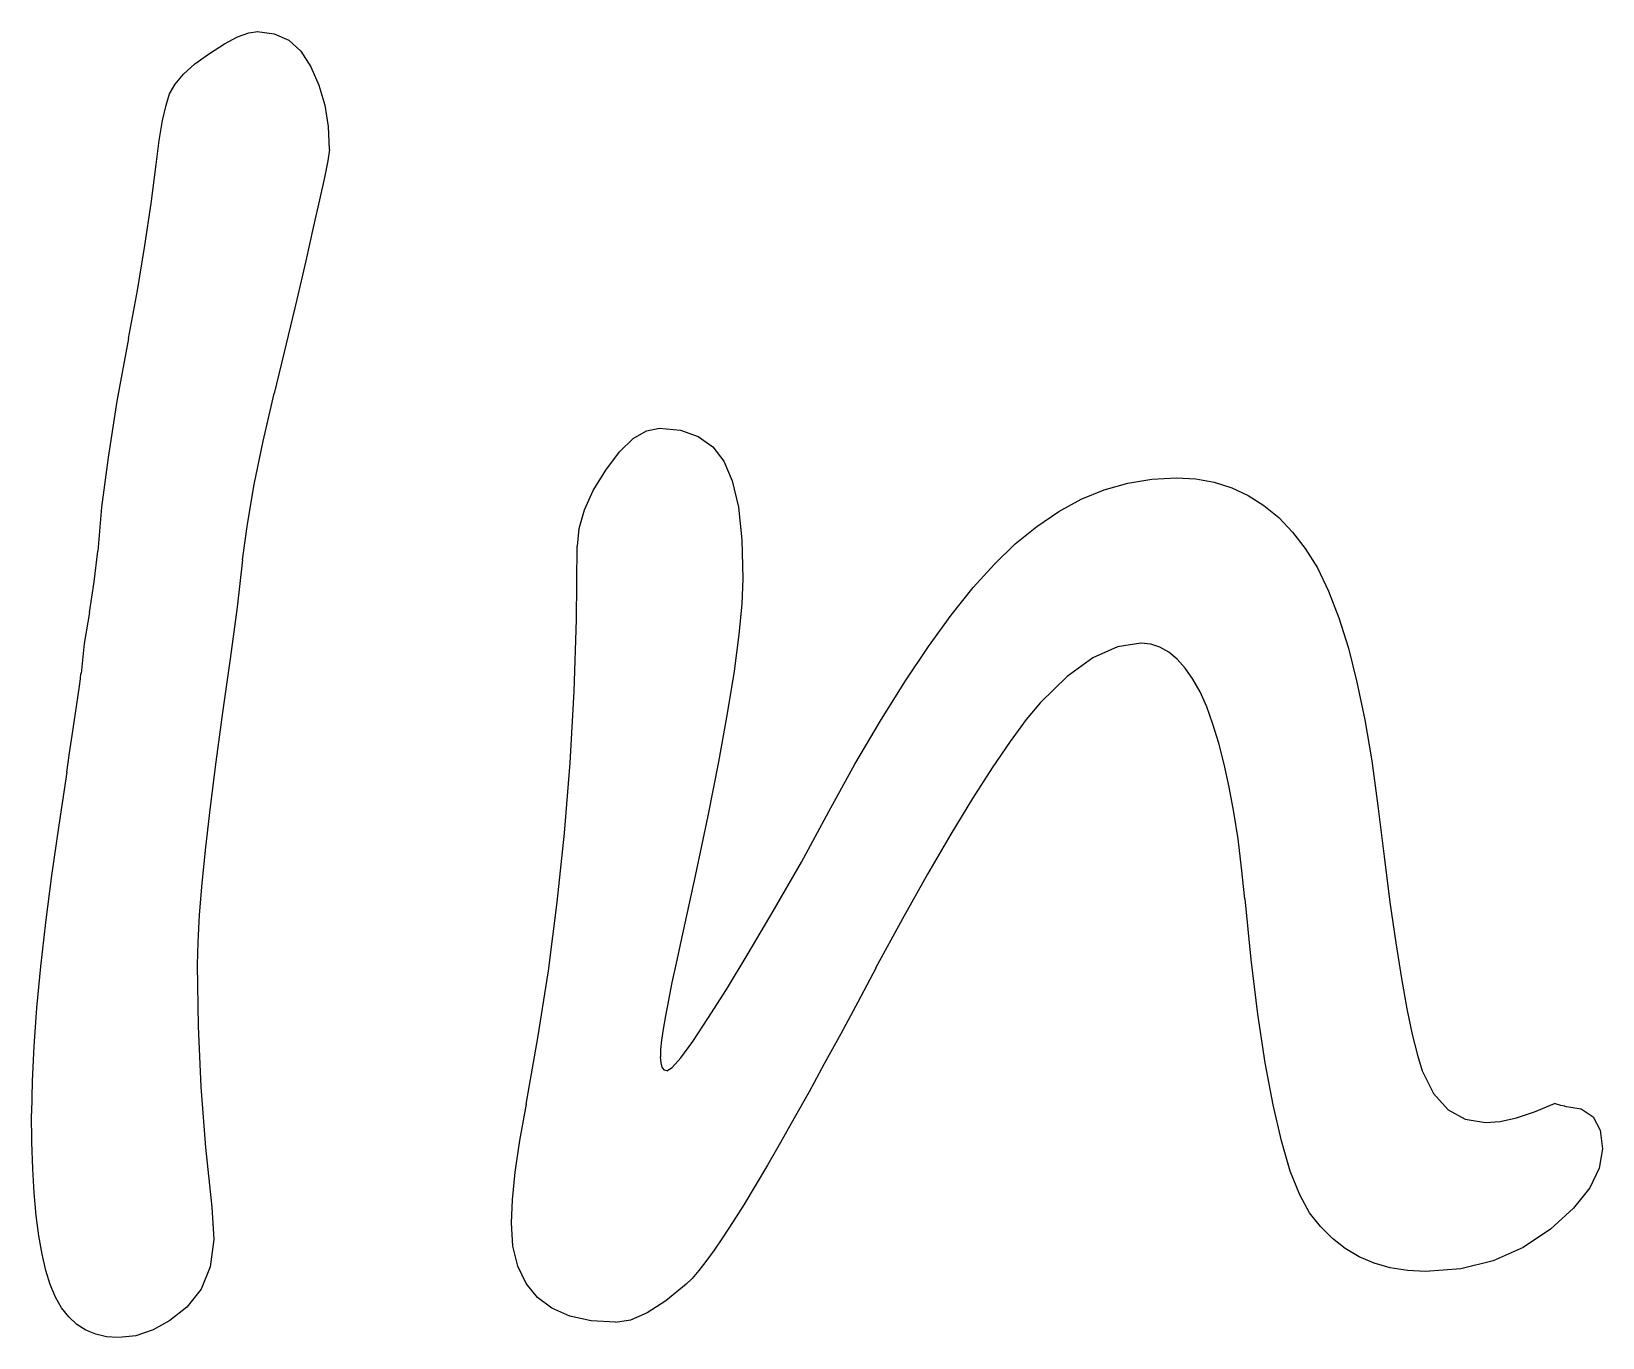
# Model space of a CAD drawing. Extents: x -1 to 112, y -121 to 138.
# Drawn here: x 106.289 to 108.855, y -23.513 to -21.379 of the extents above; entities that cross this region are included whole.
import ezdxf

# ---------------------------------------------------------------- set-up
doc = ezdxf.new("R2010")
doc.units = 0

msp = doc.modelspace()

# ---------------------------------------------------------------- linework, layer by layer
for p, q in [((106.604337, -21.399464), (106.62587, -21.388062)), ((106.62587, -21.388062), (106.644017, -21.381317)), ((106.644017, -21.381317), (106.658777, -21.379341)), ((106.658, -21.3792), (106.685432, -21.38301)), ((106.685432, -21.38301), (106.709477, -21.393565)), ((106.709477, -21.393565), (106.729318, -21.411712)), ((106.556246, -21.432371), (106.579868, -21.415071)), ((106.579868, -21.415071), (106.604337, -21.399464)), ((106.729318, -21.411712), (106.745771, -21.437027)), ((106.523762, -21.465278), (106.537676, -21.449248)), ((106.537676, -21.449248), (106.556246, -21.432371)), ((106.745771, -21.437027), (106.758838, -21.466985)), ((106.5149, -21.480885), (106.523762, -21.465278)), ((106.758838, -21.466985), (106.768123, -21.499475)), ((106.503527, -21.52477), (106.509002, -21.499455)), ((106.509002, -21.499455), (106.5149, -21.480885)), ((106.768123, -21.499475), (106.773598, -21.534496)), ((106.498052, -21.55726), (106.503527, -21.52477)), ((106.773598, -21.534496), (106.775291, -21.572048)), ((106.493, -21.5965), (106.498052, -21.55726)), ((106.776, -21.572), (106.773037, -21.59057)), ((106.484689, -21.660225), (106.492704, -21.596511)), ((106.773037, -21.59057), (106.767562, -21.618002)), ((106.767562, -21.618002), (106.759546, -21.654287)), ((106.759546, -21.654287), (106.749415, -21.699437)), ((106.474557, -21.729), (106.484689, -21.660225)), ((106.749415, -21.699437), (106.737194, -21.753867)), ((106.462337, -21.802417), (106.474557, -21.729)), ((106.737194, -21.753867), (106.722434, -21.817158)), ((106.448, -21.8809), (106.462337, -21.802417)), ((106.722434, -21.817158), (106.705134, -21.889311)), ((106.429214, -21.983051), (106.448207, -21.880943)), ((106.705134, -21.889311), (106.685717, -21.970743)), ((106.414877, -22.075035), (106.429214, -21.983051)), ((106.685, -21.9708), (106.667276, -22.048439)), ((107.272129, -22.044161), (107.293663, -22.031489)), ((107.293663, -22.031489), (107.314745, -22.027284)), ((107.315, -22.0273), (107.349177, -22.030687)), ((107.349177, -22.030687), (107.378291, -22.040818)), ((106.667276, -22.048439), (106.652516, -22.119325)), ((107.227002, -22.095649), (107.249777, -22.065694)), ((107.249777, -22.065694), (107.272129, -22.044161)), ((107.378291, -22.040818), (107.401913, -22.057695)), ((107.401913, -22.057695), (107.42006, -22.081317)), ((106.404322, -22.156468), (106.414877, -22.075035)), ((107.42006, -22.081317), (107.433578, -22.113386)), ((107.206739, -22.128982), (107.227002, -22.095649)), ((107.433578, -22.113386), (107.44371, -22.156422)), ((108.079911, -22.117208), (108.119151, -22.110463)), ((108.119151, -22.110463), (108.159235, -22.108488)), ((108.159, -22.1083), (108.190646, -22.109993)), ((108.190646, -22.109993), (108.220604, -22.115468)), ((108.220604, -22.115468), (108.249297, -22.124754)), ((106.652516, -22.119325), (106.641538, -22.183881)), ((107.192402, -22.160628), (107.206739, -22.128982)), ((108.003539, -22.14337), (108.041092, -22.128187)), ((108.041092, -22.128187), (108.079911, -22.117208)), ((108.249297, -22.124754), (108.276306, -22.137002)), ((108.276306, -22.137002), (108.302044, -22.153455)), ((106.398, -22.2282), (106.404322, -22.156468)), ((107.183963, -22.191009), (107.192402, -22.160628)), ((107.44371, -22.156422), (107.449185, -22.209587)), ((107.930966, -22.187679), (107.966831, -22.163211)), ((107.966831, -22.163211), (108.003539, -22.14337)), ((108.302044, -22.153455), (108.32609, -22.173296)), ((106.641538, -22.183881), (106.633523, -22.242109)), ((107.181, -22.2197), (107.183963, -22.191009)), ((107.895945, -22.21637), (107.930966, -22.187679)), ((108.32609, -22.173296), (108.348442, -22.196918)), ((107.179268, -22.339518), (107.180397, -22.219687)), ((107.449185, -22.209587), (107.451161, -22.273302)), ((107.861768, -22.249282), (107.895945, -22.21637)), ((108.348442, -22.196918), (108.369524, -22.223926)), ((106.391592, -22.277987), (106.39749, -22.2282)), ((106.634, -22.2421), (106.625138, -22.319736)), ((108.369524, -22.223926), (108.389364, -22.255569)), ((107.82717, -22.287679), (107.861768, -22.249282)), ((108.389364, -22.255569), (108.407511, -22.293545)), ((106.384, -22.3282), (106.391592, -22.277987)), ((107.451, -22.2733), (107.449307, -22.314228)), ((107.791305, -22.332405), (107.82717, -22.287679)), ((108.407511, -22.293545), (108.424388, -22.337004)), ((106.625138, -22.319736), (106.613736, -22.403703)), ((107.449307, -22.314228), (107.44465, -22.364438)), ((106.376052, -22.378731), (106.38449, -22.3281)), ((107.175486, -22.457241), (107.179268, -22.339518)), ((107.754173, -22.38388), (107.791305, -22.332405)), ((108.424388, -22.337004), (108.439994, -22.38637)), ((107.44465, -22.364438), (107.436635, -22.423933)), ((106.371, -22.4281), (106.376052, -22.378731)), ((107.715777, -22.441264), (107.754173, -22.38388)), ((108.062604, -22.384298), (108.02252, -22.402445)), ((108.101, -22.3784), (108.062604, -22.384298)), ((108.117415, -22.380032), (108.101385, -22.378338)), ((108.132175, -22.384688), (108.117415, -22.380032)), ((108.146935, -22.393127), (108.132175, -22.384688)), ((108.160425, -22.404528), (108.146935, -22.393127)), ((108.439994, -22.38637), (108.453908, -22.442067)), ((106.614, -22.4037), (106.601328, -22.491465)), ((107.436635, -22.423933), (107.425657, -22.493131)), ((108.02252, -22.402445), (107.980748, -22.432824)), ((108.173521, -22.419289), (108.160425, -22.404528)), ((108.185769, -22.437012), (108.173521, -22.419289)), ((106.36557, -22.463573), (106.367546, -22.448389)), ((106.367546, -22.448389), (106.369239, -22.436564)), ((106.369239, -22.436564), (106.370086, -22.428126)), ((107.675693, -22.505399), (107.715777, -22.441264)), ((107.980748, -22.432824), (107.937289, -22.475439)), ((108.197594, -22.458122), (108.185769, -22.437012)), ((108.453908, -22.442067), (108.46658, -22.50367)), ((106.36303, -22.48172), (106.36557, -22.463573)), ((107.168741, -22.573694), (107.175486, -22.457241)), ((107.937289, -22.475439), (107.913667, -22.503295)), ((108.208572, -22.482591), (108.197594, -22.458122)), ((106.359644, -22.503648), (106.36303, -22.48172)), ((106.601328, -22.491465), (106.59035, -22.572054)), ((107.425657, -22.493131), (107.41132, -22.572032)), ((108.218704, -22.510446), (108.208572, -22.482591)), ((106.355862, -22.528964), (106.359644, -22.503648)), ((107.633921, -22.575864), (107.675693, -22.505399)), ((107.913667, -22.503295), (107.887505, -22.538736)), ((108.228413, -22.541671), (108.218704, -22.510446)), ((108.46658, -22.50367), (108.477982, -22.57076)), ((106.351628, -22.557234), (106.355862, -22.528964)), ((107.887505, -22.538736), (107.85797, -22.581775)), ((108.237274, -22.575848), (108.228413, -22.541671)), ((106.347, -22.5893), (106.351628, -22.557234)), ((106.59035, -22.572054), (106.581065, -22.645474)), ((107.159879, -22.688462), (107.168741, -22.573694)), ((107.41132, -22.572032), (107.394019, -22.660641)), ((107.591303, -22.65308), (107.633921, -22.575864)), ((108.24529, -22.613401), (108.237274, -22.575848)), ((108.477982, -22.57076), (108.488113, -22.644177)), ((106.334309, -22.675815), (106.347799, -22.589317)), ((107.85797, -22.581775), (107.825901, -22.631985)), ((108.252881, -22.654329), (108.24529, -22.613401)), ((106.581065, -22.645474), (106.573473, -22.711717)), ((107.547, -22.7362), (107.591303, -22.65308)), ((107.825901, -22.631985), (107.79046, -22.690213)), ((108.259626, -22.698211), (108.252881, -22.654329)), ((108.488, -22.6442), (108.498132, -22.7269)), ((106.322484, -22.757671), (106.334309, -22.675815)), ((107.394019, -22.660641), (107.373333, -22.75853)), ((107.148054, -22.801543), (107.159879, -22.688462)), ((107.79046, -22.690213), (107.752484, -22.755615)), ((108.265525, -22.745469), (108.259626, -22.698211)), ((106.573473, -22.711717), (106.567574, -22.770369)), ((108.498132, -22.7269), (108.50784, -22.801584)), ((106.312775, -22.834464), (106.322484, -22.757671)), ((107.373333, -22.75853), (107.349711, -22.865704)), ((107.500414, -22.815952), (107.546826, -22.736205)), ((107.752484, -22.755615), (107.711556, -22.828609)), ((108.271, -22.7961), (108.265525, -22.745469)), ((106.567574, -22.770369), (106.563369, -22.822266)), ((107.133717, -22.913357), (107.148054, -22.801543)), ((108.281204, -22.895242), (108.271072, -22.796083)), ((108.50784, -22.801584), (108.517125, -22.86783)), ((106.304337, -22.906617), (106.312775, -22.834464)), ((106.563369, -22.822266), (106.560829, -22.86657)), ((107.459483, -22.88515), (107.500414, -22.815952)), ((107.711556, -22.828609), (107.667674, -22.9092)), ((106.560829, -22.86657), (106.559983, -22.903701)), ((107.35, -22.8657), (107.341985, -22.901144)), ((107.424042, -22.943802), (107.459483, -22.88515)), ((108.517125, -22.86783), (108.52641, -22.926055)), ((106.298015, -22.974127), (106.304337, -22.906617)), ((106.56, -22.9037), (106.561693, -23.00412)), ((107.341985, -22.901144), (107.33524, -22.93279)), ((107.668, -22.9092), (107.638886, -22.964476)), ((108.292183, -22.984269), (108.281204, -22.895242)), ((107.116417, -23.023062), (107.133717, -22.913357)), ((107.33524, -22.93279), (107.329341, -22.961481)), ((108.52641, -22.926055), (108.535272, -22.975845)), ((107.329341, -22.961481), (107.324713, -22.986796)), ((107.393661, -22.99148), (107.424042, -22.943802)), ((106.29381, -23.036574), (106.298015, -22.974127)), ((107.324713, -22.986796), (107.320903, -23.008753)), ((107.638886, -22.964476), (107.611031, -23.016374)), ((108.304008, -23.063596), (108.292183, -22.984269)), ((108.535272, -22.975845), (108.544134, -23.017616)), ((106.561693, -23.00412), (106.565898, -23.103276)), ((107.320903, -23.008753), (107.318363, -23.0269)), ((107.369192, -23.029033), (107.393661, -22.99148)), ((106.290847, -23.093958), (106.29381, -23.036574)), ((107.097, -23.1315), (107.116417, -23.023062)), ((107.318363, -23.0269), (107.31667, -23.042083)), ((107.349775, -23.055618), (107.369192, -23.029033)), ((107.611031, -23.016374), (107.584022, -23.06532)), ((108.544134, -23.017616), (108.552572, -23.051373)), ((107.316, -23.0539), (107.316847, -23.064032)), ((107.31667, -23.042083), (107.316387, -23.053908)), ((107.316847, -23.064032), (107.318822, -23.070777)), ((107.335438, -23.071225), (107.349775, -23.055618)), ((107.584022, -23.06532), (107.55913, -23.11131)), ((108.317075, -23.13237), (108.304008, -23.063596)), ((108.552572, -23.051373), (108.560588, -23.076688)), ((107.318822, -23.070777), (107.322209, -23.075405)), ((107.322209, -23.075405), (107.327261, -23.076534)), ((107.327, -23.0767), (107.335438, -23.071225)), ((108.560588, -23.076688), (108.579158, -23.11382)), ((106.29, -23.1467), (106.290847, -23.093958)), ((106.565898, -23.103276), (106.57349, -23.202011)), ((107.55913, -23.11131), (107.535085, -23.154349)), ((108.579158, -23.11382), (108.60278, -23.140405)), ((107.086914, -23.1906), (107.097469, -23.131528)), ((108.330565, -23.191442), (108.317075, -23.13237)), ((108.60278, -23.140405), (108.630635, -23.156012)), ((108.743745, -23.143918), (108.776234, -23.130004)), ((108.776, -23.1298), (108.786132, -23.133187)), ((108.786132, -23.133187), (108.7933, -23.134316)), ((108.793, -23.1345), (108.820009, -23.138705)), ((108.820009, -23.138705), (108.839426, -23.1518)), ((106.289776, -23.193234), (106.289212, -23.146819)), ((107.535085, -23.154349), (107.51231, -23.19401)), ((108.630635, -23.156012), (108.663545, -23.161488)), ((108.664, -23.1615), (108.687622, -23.159524)), ((108.687622, -23.159524), (108.714631, -23.153626)), ((108.714631, -23.153626), (108.743745, -23.143918)), ((108.839426, -23.1518), (108.850827, -23.173729)), ((106.29147, -23.236693), (106.289776, -23.193234)), ((107.079322, -23.242498), (107.086914, -23.1906)), ((107.51231, -23.19401), (107.491227, -23.231142)), ((108.344902, -23.240808), (108.330565, -23.191442)), ((108.850827, -23.173729), (108.854637, -23.204531)), ((106.57349, -23.202011), (106.584045, -23.29948)), ((108.855, -23.2045), (108.849525, -23.235722)), ((106.293445, -23.276357), (106.29147, -23.236693)), ((107.074693, -23.287647), (107.079322, -23.242498)), ((107.491227, -23.231142), (107.470964, -23.264896)), ((108.360509, -23.279628), (108.344902, -23.240808)), ((108.849525, -23.235722), (108.833918, -23.267791)), ((107.470964, -23.264896), (107.452394, -23.295697)), ((108.833918, -23.267791), (108.807333, -23.301124)), ((106.296832, -23.313065), (106.293445, -23.276357)), ((107.073, -23.3252), (107.074693, -23.287647)), ((107.452394, -23.295697), (107.435094, -23.323129)), ((108.376539, -23.308742), (108.360509, -23.279628)), ((106.30146, -23.346398), (106.296832, -23.313065)), ((106.584, -23.2995), (106.586963, -23.352242)), ((108.394262, -23.331094), (108.376539, -23.308742)), ((108.807333, -23.301124), (108.770201, -23.335301)), ((106.306512, -23.376356), (106.30146, -23.346398)), ((107.075504, -23.363115), (107.072964, -23.325142)), ((107.419063, -23.348021), (107.404303, -23.369527)), ((107.435094, -23.323129), (107.419063, -23.348021)), ((108.413679, -23.350511), (108.394262, -23.331094)), ((108.770201, -23.335301), (108.725474, -23.36568)), ((106.586963, -23.352242), (106.581065, -23.396968)), ((107.083519, -23.396027), (107.075504, -23.363115)), ((107.404303, -23.369527), (107.390785, -23.388097)), ((108.434789, -23.366964), (108.413679, -23.350511)), ((108.457565, -23.380455), (108.434789, -23.366964)), ((108.725474, -23.36568), (108.676531, -23.387213)), ((106.312834, -23.402942), (106.306512, -23.376356)), ((106.581065, -23.396968), (106.566305, -23.433677)), ((107.097009, -23.424298), (107.083519, -23.396027)), ((107.390785, -23.388097), (107.37896, -23.40328)), ((108.482033, -23.39101), (108.457565, -23.380455)), ((108.508195, -23.398602), (108.482033, -23.39101)), ((108.536466, -23.402807), (108.508195, -23.398602)), ((108.676531, -23.387213), (108.623366, -23.40028)), ((106.320002, -23.42614), (106.312834, -23.402942)), ((107.115579, -23.447073), (107.097009, -23.424298)), ((107.358696, -23.425237), (107.325363, -23.452669)), ((107.367981, -23.415952), (107.358696, -23.425237)), ((107.37896, -23.40328), (107.367981, -23.415952)), ((108.566, -23.4045), (108.536466, -23.402807)), ((108.623366, -23.40028), (108.565559, -23.404485)), ((106.328441, -23.446404), (106.320002, -23.42614)), ((106.338572, -23.464127), (106.328441, -23.446404)), ((106.566305, -23.433677), (106.543106, -23.462791)), ((107.139201, -23.464796), (107.115579, -23.447073)), ((106.350397, -23.478887), (106.338572, -23.464127)), ((106.543106, -23.462791), (106.515251, -23.484719)), ((107.168739, -23.477468), (107.139201, -23.464796)), ((107.294982, -23.472086), (107.26755, -23.483911)), ((107.325363, -23.452669), (107.294982, -23.472086)), ((106.363493, -23.491136), (106.350397, -23.478887)), ((106.37783, -23.500421), (106.363493, -23.491136)), ((106.394283, -23.507166), (106.37783, -23.500421)), ((106.487819, -23.499903), (106.459549, -23.509611)), ((106.515251, -23.484719), (106.487819, -23.499903)), ((107.203336, -23.48506), (107.168739, -23.477468)), ((107.243, -23.4876), (107.203336, -23.48506)), ((107.26755, -23.483911), (107.243081, -23.487721)), ((106.412007, -23.511371), (106.394283, -23.507166)), ((106.431, -23.5125), (106.412007, -23.511371)), ((106.459549, -23.509611), (106.431693, -23.512575))]:
    msp.add_line(p, q)

doc.saveas('drawing.dxf')
